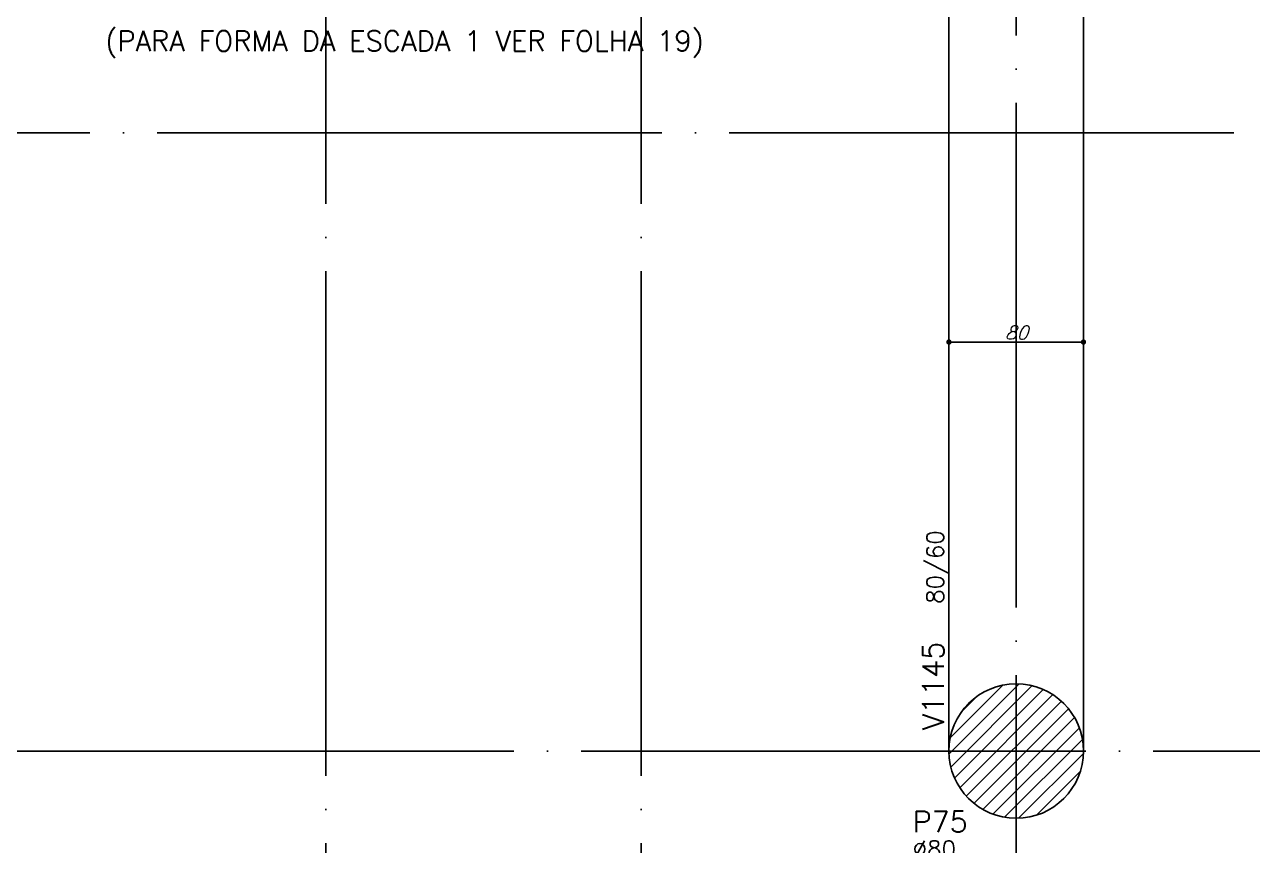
# Model space of a CAD drawing. Extents: x -4723 to 4922, y -2048 to 2452.
# Drawn here: x 16 to 746, y -541 to -53 of the extents above; entities that cross this region are included whole.
import ezdxf
from ezdxf.enums import TextEntityAlignment as Align

# ---------------------------------------------------------------- set-up
doc = ezdxf.new("R2010")
doc.units = 0
doc.header["$LTSCALE"] = 50
doc.header["$MEASUREMENT"] = 0
doc.linetypes.add('EIXO', pattern=[6.8, 6, -0.4, 0, -0.4])
doc.layers.get('0').update_dxf_attribs({"linetype": 'CONTINUOUS'})
doc.layers.get('DEFPOINTS').update_dxf_attribs({"linetype": 'CONTINUOUS'})
for name, color, linetype in [('242', 3, 'CONTINUOUS'), ('F-COTAS', 106, 'CONTINUOUS'), ('F-EIXO', 12, 'EIXO'), ('F-PILARES-DIM', 172, 'CONTINUOUS'), ('F-PILARES-HACH', 174, 'CONTINUOUS'), ('F-PILARES-NOME', 170, 'CONTINUOUS'), ('F-PILARES-S', 170, 'CONTINUOUS'), ('F-TEXTO', 6, 'CONTINUOUS'), ('F-VIGAS', 3, 'CONTINUOUS'), ('F-VIGAS-DIM', 2, 'CONTINUOUS'), ('F-VIGAS-NOME', 4, 'CONTINUOUS')]:
    doc.layers.add(name, color=color, linetype=linetype)
doc.styles.add('CP-TEXT-INCL', font='simplex.shx', dxfattribs={"oblique": 20})
doc.styles.add('CP-TEXTO', font='simplex.shx')
doc.styles.add('MCP', font='simplex.shx')
doc.styles.add('ROMANS', font='simplex.shx')
doc.dimstyles.new('CP-COTAS-50', dxfattribs={"dimscale": 0.64, "dimtxt": 12.5, "dimasz": 5, "dimexe": 5, "dimexo": 5, "dimgap": 2.5, "dimtad": 1, "dimdec": 1, "dimdsep": 46, "dimtxsty": 'CP-TEXT-INCL', "dimblk1": 'DOT', "dimblk2": 'DOT', "dimsah": 1, "dimcen": 9, "dimclrd": 256, "dimclre": 256, "dimclrt": 256, "dimadec": 0, "dimazin": 0, "dimtfac": 1, "dimtdec": 1, "dimtmove": 2, "dimatfit": 3, "dimldrblk": 'DOT', "dimfxl": 0, "dimtolj": 1, "dimarcsym": 0})

# ---------------------------------------------------------------- blocks, each defined once
blk = doc.blocks.new('_DOT')
at = {"color": 0, "linetype": 'ByBlock'}
blk.add_line((-0.5, 0), (-1, 0), dxfattribs=at)
at = {"color": 0, "linetype": 'ByBlock', "const_width": 0.5}
blk.add_lwpolyline([(-0.25, 0, 1), (0.25, 0, 1)], format="xyb", close=True, dxfattribs=at)
blk = doc.blocks.new('*D108')
at = {"layer": 'DEFPOINTS', "color": 0, "linetype": 'Continuous', "transparency": 16777216}
for p in [(565.5, -241.35), (645.5, -241.35), (645.5, -241.35)]:
    blk.add_point(p, dxfattribs=at)
at = {"layer": 'F-COTAS', "linetype": 'Continuous', "lineweight": -2, "transparency": 16777216}
blk.add_line((568.7, -241.35), (642.3, -241.35), dxfattribs=at)
at = {"layer": 'F-COTAS', "linetype": 'Continuous', "lineweight": -2, "transparency": 16777216, "xscale": 3.2, "yscale": 3.2, "zscale": 3.2, "rotation": 180}
blk.add_blockref('_DOT', (565.5, -241.35), dxfattribs=at)
at = {"layer": 'F-COTAS', "linetype": 'Continuous', "lineweight": -2, "transparency": 16777216, "xscale": 3.2, "yscale": 3.2, "zscale": 3.2}
blk.add_blockref('_DOT', (645.5, -241.35), dxfattribs=at)
at = {"layer": 'F-COTAS', "linetype": 'Continuous', "transparency": 16777216, "insert": (605.5, -235.75), "char_height": 8, "attachment_point": 5, "style": 'CP-TEXT-INCL'}
blk.add_mtext('\\A1;80', dxfattribs=at)
blk = doc.blocks.new('*U153')
at = {"layer": 'F-EIXO'}
blk.add_line((0, 0), (7285, 0), dxfattribs=at)
at = {"layer": 'F-TEXTO', "style": 'ROMANS'}
blk.add_attdef('EIXO', text='', height=17.5, dxfattribs=at).set_placement((-28.2072, 0), align=Align.MIDDLE_CENTER)
blk = doc.blocks.new('*U154')
at = {"layer": 'F-EIXO'}
blk.add_line((0, 0), (7197, 0), dxfattribs=at)
at = {"layer": 'F-TEXTO', "style": 'ROMANS'}
blk.add_attdef('EIXO', text='', height=17.5, dxfattribs=at).set_placement((-28.2072, 0), align=Align.MIDDLE_CENTER)
blk = doc.blocks.new('*U159')
at = {"layer": 'F-EIXO'}
blk.add_line((0, 0), (0, -2655), dxfattribs=at)
at = {"layer": 'F-TEXTO', "style": 'ROMANS'}
blk.add_attdef('EIXO', text='', height=17.5, rotation=360, dxfattribs=at).set_placement((0, 28.21), align=Align.MIDDLE_CENTER)
blk = doc.blocks.new('*U164')
at = {"layer": 'F-EIXO'}
blk.add_line((0, 0), (0, -2755), dxfattribs=at)
at = {"layer": 'F-TEXTO', "style": 'ROMANS'}
blk.add_attdef('EIXO', text='', height=17.5, rotation=360, dxfattribs=at).set_placement((0, 28.2072), align=Align.MIDDLE_CENTER)
blk = doc.blocks.new('*U165')
at = {"layer": 'F-EIXO'}
blk.add_line((0, 0), (0, -2655), dxfattribs=at)
at = {"layer": 'F-TEXTO', "style": 'ROMANS'}
blk.add_attdef('EIXO', text='', height=17.5, rotation=360, dxfattribs=at).set_placement((0, 28.21), align=Align.MIDDLE_CENTER)
blk = doc.blocks.new('*D196')
at = {"layer": 'DEFPOINTS', "color": 0, "linetype": 'Continuous', "transparency": 16777216}
for p in [(-3490, -415.5), (3259.5, -415.5), (3259.5, -687.9)]:
    blk.add_point(p, dxfattribs=at)
at = {"layer": 'F-COTAS', "linetype": 'Continuous', "lineweight": -2, "transparency": 16777216}
for p, q in [((-3490, -418.7), (-3490, -691.1)), ((3259.5, -418.7), (3259.5, -691.1)), ((-3486.8, -687.9), (3256.3, -687.9))]:
    blk.add_line(p, q, dxfattribs=at)
at = {"layer": 'F-COTAS', "linetype": 'Continuous', "lineweight": -2, "transparency": 16777216, "xscale": 3.2, "yscale": 3.2, "zscale": 3.2, "rotation": 180}
blk.add_blockref('_DOT', (-3490, -687.9), dxfattribs=at)
at = {"layer": 'F-COTAS', "linetype": 'Continuous', "lineweight": -2, "transparency": 16777216, "xscale": 3.2, "yscale": 3.2, "zscale": 3.2}
blk.add_blockref('_DOT', (3259.5, -687.9), dxfattribs=at)
at = {"layer": 'F-COTAS', "linetype": 'Continuous', "transparency": 16777216, "insert": (-115.25, -682.3), "char_height": 8, "attachment_point": 5, "style": 'CP-TEXT-INCL'}
blk.add_mtext('\\A1;6749.5', dxfattribs=at)

msp = doc.modelspace()

# ---------------------------------------------------------------- hatches: boundary and pattern name
at = {"layer": 'F-PILARES-HACH', "linetype": 'Continuous'}
h = msp.add_hatch(dxfattribs=at)
h.set_pattern_fill('ANSI31', color=256, scale=50)
edge = h.paths.add_edge_path()
edge.add_arc((605.5, -484.5), 40, 0, 360)

# ---------------------------------------------------------------- linework, layer by layer
at = {"layer": '242', "linetype": 'Continuous'}
msp.add_line((605.5, -484.5), (605.5, -484.5), dxfattribs=at)
at = {"layer": 'F-PILARES-S', "linetype": 'Continuous'}
msp.add_circle((605.5, -484.5), 40, dxfattribs=at)
at = {"layer": 'F-VIGAS'}
for points in [[(645.5, -484.5), (645.5, -14.5)], [(565.5, -24), (565.5, -484.5)]]:
    msp.add_lwpolyline(points, dxfattribs=at)

# ---------------------------------------------------------------- block references
at = {"layer": 'F-EIXO', "linetype": 'Continuous'}
for name, p in [('*U164', (605.5, 1941.357)), ('*U159', (195, 1841.357)), ('*U165', (382.5, 1841.357)), ('*U154', (-3646.32, -117)), ('*U153', (-3734.274, -484.5))]:
    msp.add_blockref(name, p, dxfattribs=at)

# ---------------------------------------------------------------- texts
at = {"layer": 'F-PILARES-DIM', "linetype": 'Continuous', "style": 'MCP'}
msp.add_text('%%c80', height=10, dxfattribs=at).set_placement((543.968, -547.822))
at = {"layer": 'F-PILARES-NOME', "linetype": 'Continuous', "style": 'MCP'}
msp.add_text('P75', height=12.5, dxfattribs=at).set_placement((543.968, -532.822))
at = {"layer": 'F-TEXTO', "color": 3, "insert": (-71.909, -56.398), "char_height": 12, "width": 687.52044, "attachment_point": 1, "style": 'CP-TEXTO'}
msp.add_mtext('\\pi135.76022;(PARA FORMA DA ESCADA 1 VER FOLHA 19)', dxfattribs=at)
at = {"layer": 'F-VIGAS-DIM', "linetype": 'Continuous', "style": 'MCP'}
msp.add_text('80/60', height=10, rotation=90, dxfattribs=at).set_placement((562.375, -397))
at = {"layer": 'F-VIGAS-NOME', "linetype": 'Continuous', "style": 'MCP'}
msp.add_text('V1145', height=12.5, rotation=90, dxfattribs=at).set_placement((562.375, -472))

# ---------------------------------------------------------------- dimensions: what is measured, and where the dimension line sits
at = {"layer": 'F-COTAS', "linetype": 'Continuous'}
dim = msp.add_linear_dim(base=(645.5, -241.347), p1=(565.5, -241.347), p2=(645.5, -241.347), angle=180, dimstyle='CP-COTAS-50', dxfattribs=at)
dim.commit()
dim.dimension.update_dxf_attribs({"geometry": '*D108', "text_midpoint": (605.5, -235.747)})
dim = msp.add_linear_dim(base=(3259.5, -687.899), p1=(-3490, -415.5), p2=(3259.5, -415.5), dimstyle='CP-COTAS-50', dxfattribs=at)
dim.commit()
dim.dimension.update_dxf_attribs({"geometry": '*D196', "text_midpoint": (-115.25, -682.299)})

doc.saveas('drawing.dxf')
